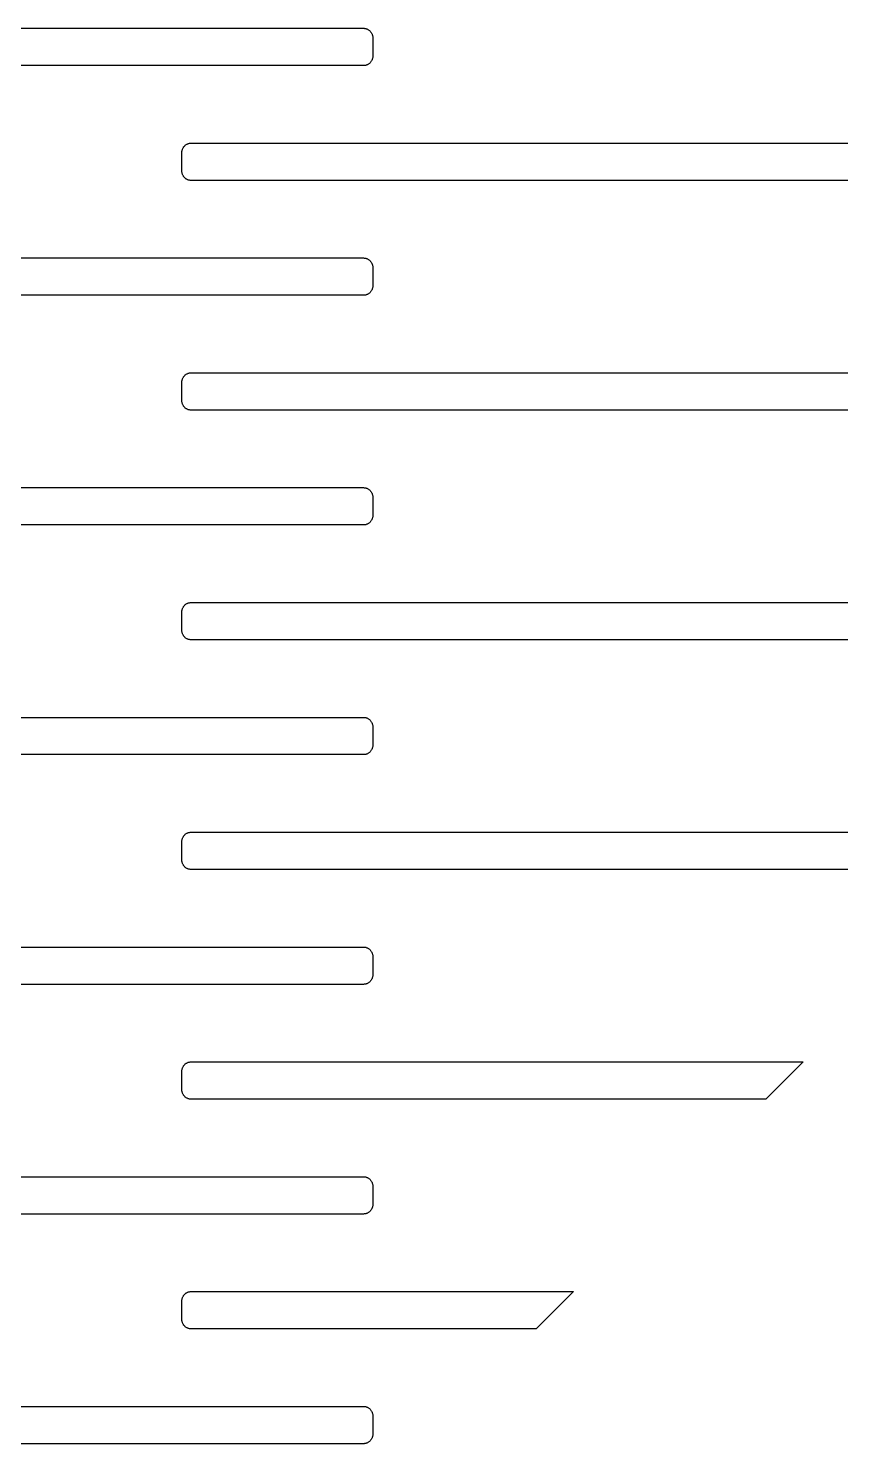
# Model space of a CAD drawing. Header units: metres. Extents: x -218 to 218, y -218 to 218.
# Drawn here: x -74.67 to -46.37, y -55.32 to -6.02 of the extents above; entities that cross this region are included whole.
import ezdxf

# ---------------------------------------------------------------- set-up
doc = ezdxf.new("R2010")
doc.units = ezdxf.units.M

msp = doc.modelspace()

# ---------------------------------------------------------------- linework, layer by layer
for p, q in [((-93.9972, -6.0222), (-62.9972, -6.0222)), ((-62.9972, -6.0222), (-62.9768, -6.02284)), ((-62.9768, -6.02284), (-62.9565, -6.02477)), ((-62.9565, -6.02477), (-62.9363, -6.02795)), ((-62.9363, -6.02795), (-62.9164, -6.03241)), ((-62.9164, -6.03241), (-62.8968, -6.0381)), ((-62.8968, -6.0381), (-62.8775, -6.04501)), ((-62.8775, -6.04501), (-62.8588, -6.05313)), ((-62.8588, -6.05313), (-62.8406, -6.06239)), ((-62.8406, -6.06239), (-62.8231, -6.07278)), ((-62.8231, -6.07278), (-62.8062, -6.08426)), ((-62.8062, -6.08426), (-62.79, -6.09677)), ((-62.79, -6.09677), (-62.7747, -6.11028)), ((-62.7747, -6.11028), (-62.7603, -6.12471)), ((-62.7603, -6.12471), (-62.7468, -6.14003)), ((-62.7468, -6.14003), (-62.7343, -6.15616)), ((-62.7343, -6.15616), (-62.7228, -6.17305)), ((-62.7228, -6.17305), (-62.7124, -6.19063)), ((-62.7124, -6.19063), (-62.7031, -6.20882)), ((-62.7031, -6.20882), (-62.695, -6.22755)), ((-62.695, -6.22755), (-62.6881, -6.24677)), ((-62.6881, -6.24677), (-62.6824, -6.26637)), ((-62.6824, -6.26637), (-62.6779, -6.2863)), ((-62.6779, -6.2863), (-62.6748, -6.30646)), ((-62.6748, -6.30646), (-62.6728, -6.32678)), ((-62.6728, -6.32678), (-62.6722, -6.3472)), ((-62.6722, -6.3472), (-62.6722, -6.99719)), ((-62.9972, -7.32219), (-93.9972, -7.32219)), ((-62.9768, -7.32155), (-62.9972, -7.32219)), ((-62.9565, -7.31963), (-62.9768, -7.32155)), ((-62.9363, -7.31644), (-62.9565, -7.31963)), ((-62.9164, -7.31198), (-62.9363, -7.31644)), ((-62.8968, -7.30629), (-62.9164, -7.31198)), ((-62.8775, -7.29938), (-62.8968, -7.30629)), ((-62.8588, -7.29126), (-62.8775, -7.29938)), ((-62.8406, -7.282), (-62.8588, -7.29126)), ((-62.8231, -7.27161), (-62.8406, -7.282)), ((-62.8062, -7.26012), (-62.8231, -7.27161)), ((-62.79, -7.2476), (-62.8062, -7.26012)), ((-62.7747, -7.23412), (-62.79, -7.2476)), ((-62.7603, -7.21967), (-62.7747, -7.23412)), ((-62.7468, -7.20436), (-62.7603, -7.21967)), ((-62.7343, -7.18822), (-62.7468, -7.20436)), ((-62.7228, -7.17134), (-62.7343, -7.18822)), ((-62.7124, -7.15376), (-62.7228, -7.17134)), ((-62.7031, -7.13557), (-62.7124, -7.15376)), ((-62.695, -7.11684), (-62.7031, -7.13557)), ((-62.6881, -7.09763), (-62.695, -7.11684)), ((-62.6824, -7.07802), (-62.6881, -7.09763)), ((-62.6779, -7.05809), (-62.6824, -7.07802)), ((-62.6748, -7.03793), (-62.6779, -7.05809)), ((-62.6728, -7.01759), (-62.6748, -7.03793)), ((-62.6722, -6.99719), (-62.6728, -7.01759)), ((-69.3222, -10.3472), (-69.3215, -10.3268)), ((-69.3222, -10.9972), (-69.3222, -10.3472)), ((-69.3215, -10.3268), (-69.3196, -10.3065)), ((-69.3196, -10.3065), (-69.3164, -10.2863)), ((-69.3164, -10.2863), (-69.312, -10.2664)), ((-69.312, -10.2664), (-69.3063, -10.2468)), ((-69.3063, -10.2468), (-69.2994, -10.2276)), ((-69.2994, -10.2276), (-69.2913, -10.2088)), ((-69.2913, -10.2088), (-69.282, -10.1906)), ((-69.282, -10.1906), (-69.2716, -10.173)), ((-69.2716, -10.173), (-69.2601, -10.1562)), ((-69.2601, -10.1562), (-69.2476, -10.14)), ((-69.2476, -10.14), (-69.2341, -10.1247)), ((-69.2341, -10.1247), (-69.2197, -10.1103)), ((-69.2197, -10.1103), (-69.2044, -10.0968)), ((-69.2044, -10.0968), (-69.1882, -10.0843)), ((-69.1882, -10.0843), (-69.1713, -10.0728)), ((-69.1713, -10.0728), (-69.1538, -10.0624)), ((-69.1538, -10.0624), (-69.1356, -10.0531)), ((-69.1356, -10.0531), (-69.1168, -10.045)), ((-69.1168, -10.045), (-69.0976, -10.0381)), ((-69.0976, -10.0381), (-69.078, -10.0324)), ((-69.078, -10.0324), (-69.0581, -10.028)), ((-69.0581, -10.028), (-69.0379, -10.0248)), ((-69.0379, -10.0248), (-69.0176, -10.0228)), ((-69.0176, -10.0228), (-68.9972, -10.0222)), ((-68.9972, -10.0222), (-37.9972, -10.0222)), ((-69.3215, -11.0176), (-69.3222, -10.9972)), ((-69.3196, -11.0379), (-69.3215, -11.0176)), ((-69.3164, -11.0581), (-69.3196, -11.0379)), ((-69.312, -11.078), (-69.3164, -11.0581)), ((-69.3063, -11.0976), (-69.312, -11.078)), ((-69.2994, -11.1168), (-69.3063, -11.0976)), ((-69.2913, -11.1356), (-69.2994, -11.1168)), ((-69.282, -11.1538), (-69.2913, -11.1356)), ((-69.2716, -11.1713), (-69.282, -11.1538)), ((-69.2601, -11.1882), (-69.2716, -11.1713)), ((-69.2476, -11.2044), (-69.2601, -11.1882)), ((-69.2341, -11.2197), (-69.2476, -11.2044)), ((-69.2197, -11.2341), (-69.2341, -11.2197)), ((-69.2044, -11.2476), (-69.2197, -11.2341)), ((-69.1882, -11.2601), (-69.2044, -11.2476)), ((-69.1713, -11.2716), (-69.1882, -11.2601)), ((-69.1538, -11.282), (-69.1713, -11.2716)), ((-69.1356, -11.2913), (-69.1538, -11.282)), ((-69.1168, -11.2994), (-69.1356, -11.2913)), ((-69.0976, -11.3063), (-69.1168, -11.2994)), ((-69.078, -11.312), (-69.0976, -11.3063)), ((-69.0581, -11.3164), (-69.078, -11.312)), ((-69.0379, -11.3196), (-69.0581, -11.3164)), ((-69.0176, -11.3215), (-69.0379, -11.3196)), ((-68.9972, -11.3222), (-69.0176, -11.3215)), ((-37.9972, -11.3222), (-68.9972, -11.3222)), ((-93.9972, -14.0222), (-62.9972, -14.0222)), ((-62.9972, -14.0222), (-62.9768, -14.0228)), ((-62.9768, -14.0228), (-62.9565, -14.0248)), ((-62.9565, -14.0248), (-62.9363, -14.028)), ((-62.9363, -14.028), (-62.9164, -14.0324)), ((-62.9164, -14.0324), (-62.8968, -14.0381)), ((-62.8968, -14.0381), (-62.8775, -14.045)), ((-62.8775, -14.045), (-62.8588, -14.0531)), ((-62.8588, -14.0531), (-62.8406, -14.0624)), ((-62.8406, -14.0624), (-62.8231, -14.0728)), ((-62.8231, -14.0728), (-62.8062, -14.0843)), ((-62.8062, -14.0843), (-62.79, -14.0968)), ((-62.79, -14.0968), (-62.7747, -14.1103)), ((-62.7747, -14.1103), (-62.7603, -14.1247)), ((-62.7603, -14.1247), (-62.7468, -14.14)), ((-62.7468, -14.14), (-62.7343, -14.1562)), ((-62.7343, -14.1562), (-62.7228, -14.173)), ((-62.7228, -14.173), (-62.7124, -14.1906)), ((-62.7124, -14.1906), (-62.7031, -14.2088)), ((-62.7031, -14.2088), (-62.695, -14.2276)), ((-62.695, -14.2276), (-62.6881, -14.2468)), ((-62.6881, -14.2468), (-62.6824, -14.2664)), ((-62.6824, -14.2664), (-62.6779, -14.2863)), ((-62.6779, -14.2863), (-62.6748, -14.3065)), ((-62.6748, -14.3065), (-62.6728, -14.3268)), ((-62.6728, -14.3268), (-62.6722, -14.3472)), ((-62.6722, -14.3472), (-62.6722, -14.9972)), ((-62.8406, -15.282), (-62.8588, -15.2913)), ((-62.8231, -15.2716), (-62.8406, -15.282)), ((-62.8062, -15.2601), (-62.8231, -15.2716)), ((-62.79, -15.2476), (-62.8062, -15.2601)), ((-62.7747, -15.2341), (-62.79, -15.2476)), ((-62.7603, -15.2197), (-62.7747, -15.2341)), ((-62.7468, -15.2044), (-62.7603, -15.2197)), ((-62.7343, -15.1882), (-62.7468, -15.2044)), ((-62.7228, -15.1713), (-62.7343, -15.1882)), ((-62.7124, -15.1538), (-62.7228, -15.1713)), ((-62.7031, -15.1356), (-62.7124, -15.1538)), ((-62.695, -15.1168), (-62.7031, -15.1356)), ((-62.6881, -15.0976), (-62.695, -15.1168)), ((-62.6824, -15.078), (-62.6881, -15.0976)), ((-62.6779, -15.0581), (-62.6824, -15.078)), ((-62.6748, -15.0379), (-62.6779, -15.0581)), ((-62.6728, -15.0176), (-62.6748, -15.0379)), ((-62.6722, -14.9972), (-62.6728, -15.0176)), ((-62.9972, -15.3222), (-93.9972, -15.3222)), ((-62.9768, -15.3215), (-62.9972, -15.3222)), ((-62.9565, -15.3196), (-62.9768, -15.3215)), ((-62.9363, -15.3164), (-62.9565, -15.3196)), ((-62.9164, -15.312), (-62.9363, -15.3164)), ((-62.8968, -15.3063), (-62.9164, -15.312)), ((-62.8775, -15.2994), (-62.8968, -15.3063)), ((-62.8588, -15.2913), (-62.8775, -15.2994)), ((-69.3063, -18.2468), (-69.2994, -18.2276)), ((-69.2994, -18.2276), (-69.2913, -18.2088)), ((-69.2913, -18.2088), (-69.282, -18.1906)), ((-69.282, -18.1906), (-69.2716, -18.173)), ((-69.2716, -18.173), (-69.2601, -18.1562)), ((-69.2601, -18.1562), (-69.2476, -18.14)), ((-69.2476, -18.14), (-69.2341, -18.1247)), ((-69.2341, -18.1247), (-69.2197, -18.1103)), ((-69.2197, -18.1103), (-69.2044, -18.0968)), ((-69.2044, -18.0968), (-69.1882, -18.0843)), ((-69.1882, -18.0843), (-69.1713, -18.0728)), ((-69.1713, -18.0728), (-69.1538, -18.0624)), ((-69.1538, -18.0624), (-69.1356, -18.0531)), ((-69.1356, -18.0531), (-69.1168, -18.045)), ((-69.1168, -18.045), (-69.0976, -18.0381)), ((-69.0976, -18.0381), (-69.078, -18.0324)), ((-69.078, -18.0324), (-69.0581, -18.028)), ((-69.0581, -18.028), (-69.0379, -18.0248)), ((-69.0379, -18.0248), (-69.0176, -18.0228)), ((-69.0176, -18.0228), (-68.9972, -18.0222)), ((-68.9972, -18.0222), (-37.9972, -18.0222)), ((-69.3222, -18.3472), (-69.3215, -18.3268)), ((-69.3222, -18.9972), (-69.3222, -18.3472)), ((-69.3215, -18.3268), (-69.3196, -18.3065)), ((-69.3196, -18.3065), (-69.3164, -18.2863)), ((-69.3164, -18.2863), (-69.312, -18.2664)), ((-69.312, -18.2664), (-69.3063, -18.2468)), ((-69.3215, -19.0176), (-69.3222, -18.9972)), ((-69.3196, -19.0379), (-69.3215, -19.0176)), ((-69.3164, -19.0581), (-69.3196, -19.0379)), ((-69.312, -19.078), (-69.3164, -19.0581)), ((-69.3063, -19.0976), (-69.312, -19.078)), ((-69.2994, -19.1168), (-69.3063, -19.0976)), ((-69.2913, -19.1356), (-69.2994, -19.1168)), ((-69.282, -19.1538), (-69.2913, -19.1356)), ((-69.2716, -19.1713), (-69.282, -19.1538)), ((-69.2601, -19.1882), (-69.2716, -19.1713)), ((-69.2476, -19.2044), (-69.2601, -19.1882)), ((-69.2341, -19.2197), (-69.2476, -19.2044)), ((-69.2197, -19.2341), (-69.2341, -19.2197)), ((-69.2044, -19.2476), (-69.2197, -19.2341)), ((-69.1882, -19.2601), (-69.2044, -19.2476)), ((-69.1713, -19.2716), (-69.1882, -19.2601)), ((-69.1538, -19.282), (-69.1713, -19.2716)), ((-69.1356, -19.2913), (-69.1538, -19.282)), ((-69.1168, -19.2994), (-69.1356, -19.2913)), ((-69.0976, -19.3063), (-69.1168, -19.2994)), ((-69.078, -19.312), (-69.0976, -19.3063)), ((-69.0581, -19.3164), (-69.078, -19.312)), ((-69.0379, -19.3196), (-69.0581, -19.3164)), ((-69.0176, -19.3215), (-69.0379, -19.3196)), ((-68.9972, -19.3222), (-69.0176, -19.3215)), ((-37.9972, -19.3222), (-68.9972, -19.3222)), ((-93.9972, -22.0222), (-62.9972, -22.0222)), ((-62.9972, -22.0222), (-62.9768, -22.0228)), ((-62.9768, -22.0228), (-62.9565, -22.0248)), ((-62.9565, -22.0248), (-62.9363, -22.028)), ((-62.9363, -22.028), (-62.9164, -22.0324)), ((-62.9164, -22.0324), (-62.8968, -22.0381)), ((-62.8968, -22.0381), (-62.8775, -22.045)), ((-62.8775, -22.045), (-62.8588, -22.0531)), ((-62.8588, -22.0531), (-62.8406, -22.0624)), ((-62.8406, -22.0624), (-62.8231, -22.0728)), ((-62.8231, -22.0728), (-62.8062, -22.0843)), ((-62.8062, -22.0843), (-62.79, -22.0968)), ((-62.79, -22.0968), (-62.7747, -22.1103)), ((-62.7747, -22.1103), (-62.7603, -22.1247)), ((-62.7603, -22.1247), (-62.7468, -22.14)), ((-62.7468, -22.14), (-62.7343, -22.1562)), ((-62.7343, -22.1562), (-62.7228, -22.173)), ((-62.7228, -22.173), (-62.7124, -22.1906)), ((-62.7124, -22.1906), (-62.7031, -22.2088)), ((-62.7031, -22.2088), (-62.695, -22.2276)), ((-62.695, -22.2276), (-62.6881, -22.2468)), ((-62.6881, -22.2468), (-62.6824, -22.2664)), ((-62.6824, -22.2664), (-62.6779, -22.2863)), ((-62.6779, -22.2863), (-62.6748, -22.3065)), ((-62.6748, -22.3065), (-62.6728, -22.3268)), ((-62.6728, -22.3268), (-62.6722, -22.3472)), ((-62.6722, -22.3472), (-62.6722, -22.9972)), ((-62.7124, -23.1538), (-62.7228, -23.1713)), ((-62.7031, -23.1356), (-62.7124, -23.1538)), ((-62.695, -23.1168), (-62.7031, -23.1356)), ((-62.6881, -23.0976), (-62.695, -23.1168)), ((-62.6824, -23.078), (-62.6881, -23.0976)), ((-62.6779, -23.0581), (-62.6824, -23.078)), ((-62.6748, -23.0379), (-62.6779, -23.0581)), ((-62.6728, -23.0176), (-62.6748, -23.0379)), ((-62.6722, -22.9972), (-62.6728, -23.0176)), ((-62.9972, -23.3222), (-93.9972, -23.3222)), ((-62.9768, -23.3215), (-62.9972, -23.3222)), ((-62.9565, -23.3196), (-62.9768, -23.3215)), ((-62.9363, -23.3164), (-62.9565, -23.3196)), ((-62.9164, -23.312), (-62.9363, -23.3164)), ((-62.8968, -23.3063), (-62.9164, -23.312)), ((-62.8775, -23.2994), (-62.8968, -23.3063)), ((-62.8588, -23.2913), (-62.8775, -23.2994)), ((-62.8406, -23.282), (-62.8588, -23.2913)), ((-62.8231, -23.2716), (-62.8406, -23.282)), ((-62.8062, -23.2601), (-62.8231, -23.2716)), ((-62.79, -23.2476), (-62.8062, -23.2601)), ((-62.7747, -23.2341), (-62.79, -23.2476)), ((-62.7603, -23.2197), (-62.7747, -23.2341)), ((-62.7468, -23.2044), (-62.7603, -23.2197)), ((-62.7343, -23.1882), (-62.7468, -23.2044)), ((-62.7228, -23.1713), (-62.7343, -23.1882)), ((-69.2476, -26.14), (-69.2341, -26.1247)), ((-69.2341, -26.1247), (-69.2197, -26.1103)), ((-69.2197, -26.1103), (-69.2044, -26.0968)), ((-69.2044, -26.0968), (-69.1882, -26.0843)), ((-69.1882, -26.0843), (-69.1713, -26.0728)), ((-69.1713, -26.0728), (-69.1538, -26.0624)), ((-69.1538, -26.0624), (-69.1356, -26.0531)), ((-69.1356, -26.0531), (-69.1168, -26.045)), ((-69.1168, -26.045), (-69.0976, -26.0381)), ((-69.0976, -26.0381), (-69.078, -26.0324)), ((-69.078, -26.0324), (-69.0581, -26.028)), ((-69.0581, -26.028), (-69.0379, -26.0248)), ((-69.0379, -26.0248), (-69.0176, -26.0228)), ((-69.0176, -26.0228), (-68.9972, -26.0222)), ((-68.9972, -26.0222), (-37.9972, -26.0222)), ((-69.3222, -26.3472), (-69.3215, -26.3268)), ((-69.3222, -26.9972), (-69.3222, -26.3472)), ((-69.3215, -26.3268), (-69.3196, -26.3065)), ((-69.3196, -26.3065), (-69.3164, -26.2863)), ((-69.3164, -26.2863), (-69.312, -26.2664)), ((-69.312, -26.2664), (-69.3063, -26.2468)), ((-69.3063, -26.2468), (-69.2994, -26.2276)), ((-69.2994, -26.2276), (-69.2913, -26.2088)), ((-69.2913, -26.2088), (-69.282, -26.1906)), ((-69.282, -26.1906), (-69.2716, -26.173)), ((-69.2716, -26.173), (-69.2601, -26.1562)), ((-69.2601, -26.1562), (-69.2476, -26.14)), ((-69.3215, -27.0176), (-69.3222, -26.9972)), ((-69.3196, -27.0379), (-69.3215, -27.0176)), ((-69.3164, -27.0581), (-69.3196, -27.0379)), ((-69.312, -27.078), (-69.3164, -27.0581)), ((-69.3063, -27.0976), (-69.312, -27.078)), ((-69.2994, -27.1168), (-69.3063, -27.0976)), ((-69.2913, -27.1356), (-69.2994, -27.1168)), ((-69.282, -27.1538), (-69.2913, -27.1356)), ((-69.2716, -27.1713), (-69.282, -27.1538)), ((-69.2601, -27.1882), (-69.2716, -27.1713)), ((-69.2476, -27.2044), (-69.2601, -27.1882)), ((-69.2341, -27.2197), (-69.2476, -27.2044)), ((-69.2197, -27.2341), (-69.2341, -27.2197)), ((-69.2044, -27.2476), (-69.2197, -27.2341)), ((-69.1882, -27.2601), (-69.2044, -27.2476)), ((-69.1713, -27.2716), (-69.1882, -27.2601)), ((-69.1538, -27.282), (-69.1713, -27.2716)), ((-69.1356, -27.2913), (-69.1538, -27.282)), ((-69.1168, -27.2994), (-69.1356, -27.2913)), ((-69.0976, -27.3063), (-69.1168, -27.2994)), ((-69.078, -27.312), (-69.0976, -27.3063)), ((-69.0581, -27.3164), (-69.078, -27.312)), ((-69.0379, -27.3196), (-69.0581, -27.3164)), ((-69.0176, -27.3215), (-69.0379, -27.3196)), ((-68.9972, -27.3222), (-69.0176, -27.3215)), ((-37.9972, -27.3222), (-68.9972, -27.3222)), ((-93.9972, -30.0222), (-62.9972, -30.0222)), ((-62.9972, -30.0222), (-62.9768, -30.0228)), ((-62.9768, -30.0228), (-62.9565, -30.0248)), ((-62.9565, -30.0248), (-62.9363, -30.028)), ((-62.9363, -30.028), (-62.9164, -30.0324)), ((-62.9164, -30.0324), (-62.8968, -30.0381)), ((-62.8968, -30.0381), (-62.8775, -30.045)), ((-62.8775, -30.045), (-62.8588, -30.0531)), ((-62.8588, -30.0531), (-62.8406, -30.0624)), ((-62.8406, -30.0624), (-62.8231, -30.0728)), ((-62.8231, -30.0728), (-62.8062, -30.0843)), ((-62.8062, -30.0843), (-62.79, -30.0968)), ((-62.79, -30.0968), (-62.7747, -30.1103)), ((-62.7747, -30.1103), (-62.7603, -30.1247)), ((-62.7603, -30.1247), (-62.7468, -30.14)), ((-62.7468, -30.14), (-62.7343, -30.1562)), ((-62.7343, -30.1562), (-62.7228, -30.173)), ((-62.7228, -30.173), (-62.7124, -30.1906)), ((-62.7124, -30.1906), (-62.7031, -30.2088)), ((-62.7031, -30.2088), (-62.695, -30.2276)), ((-62.695, -30.2276), (-62.6881, -30.2468)), ((-62.6881, -30.2468), (-62.6824, -30.2664)), ((-62.6824, -30.2664), (-62.6779, -30.2863)), ((-62.6779, -30.2863), (-62.6748, -30.3065)), ((-62.6748, -30.3065), (-62.6728, -30.3268)), ((-62.6728, -30.3268), (-62.6722, -30.3472)), ((-62.6722, -30.3472), (-62.6722, -30.9972)), ((-62.6779, -31.0581), (-62.6824, -31.078)), ((-62.6748, -31.0379), (-62.6779, -31.0581)), ((-62.6728, -31.0176), (-62.6748, -31.0379)), ((-62.6722, -30.9972), (-62.6728, -31.0176)), ((-62.9972, -31.3222), (-93.9972, -31.3222)), ((-62.9768, -31.3215), (-62.9972, -31.3222)), ((-62.9565, -31.3196), (-62.9768, -31.3215)), ((-62.9363, -31.3164), (-62.9565, -31.3196)), ((-62.9164, -31.312), (-62.9363, -31.3164)), ((-62.8968, -31.3063), (-62.9164, -31.312)), ((-62.8775, -31.2994), (-62.8968, -31.3063)), ((-62.8588, -31.2913), (-62.8775, -31.2994)), ((-62.8406, -31.282), (-62.8588, -31.2913)), ((-62.8231, -31.2716), (-62.8406, -31.282)), ((-62.8062, -31.2601), (-62.8231, -31.2716)), ((-62.79, -31.2476), (-62.8062, -31.2601)), ((-62.7747, -31.2341), (-62.79, -31.2476)), ((-62.7603, -31.2197), (-62.7747, -31.2341)), ((-62.7468, -31.2044), (-62.7603, -31.2197)), ((-62.7343, -31.1882), (-62.7468, -31.2044)), ((-62.7228, -31.1713), (-62.7343, -31.1882)), ((-62.7124, -31.1538), (-62.7228, -31.1713)), ((-62.7031, -31.1356), (-62.7124, -31.1538)), ((-62.695, -31.1168), (-62.7031, -31.1356)), ((-62.6881, -31.0976), (-62.695, -31.1168)), ((-62.6824, -31.078), (-62.6881, -31.0976)), ((-69.3222, -34.3472), (-69.3215, -34.3268)), ((-69.3222, -34.9972), (-69.3222, -34.3472)), ((-69.3215, -34.3268), (-69.3196, -34.3065)), ((-69.3196, -34.3065), (-69.3164, -34.2863)), ((-69.3164, -34.2863), (-69.312, -34.2664)), ((-69.312, -34.2664), (-69.3063, -34.2468)), ((-69.3063, -34.2468), (-69.2994, -34.2276)), ((-69.2994, -34.2276), (-69.2913, -34.2088)), ((-69.2913, -34.2088), (-69.282, -34.1906)), ((-69.282, -34.1906), (-69.2716, -34.173)), ((-69.2716, -34.173), (-69.2601, -34.1562)), ((-69.2601, -34.1562), (-69.2476, -34.14)), ((-69.2476, -34.14), (-69.2341, -34.1247)), ((-69.2341, -34.1247), (-69.2197, -34.1103)), ((-69.2197, -34.1103), (-69.2044, -34.0968)), ((-69.2044, -34.0968), (-69.1882, -34.0843)), ((-69.1882, -34.0843), (-69.1713, -34.0728)), ((-69.1713, -34.0728), (-69.1538, -34.0624)), ((-69.1538, -34.0624), (-69.1356, -34.0531)), ((-69.1356, -34.0531), (-69.1168, -34.045)), ((-69.1168, -34.045), (-69.0976, -34.0381)), ((-69.0976, -34.0381), (-69.078, -34.0324)), ((-69.078, -34.0324), (-69.0581, -34.028)), ((-69.0581, -34.028), (-69.0379, -34.0248)), ((-69.0379, -34.0248), (-69.0176, -34.0228)), ((-69.0176, -34.0228), (-68.9972, -34.0222)), ((-68.9972, -34.0222), (-39.679, -34.0222)), ((-69.3215, -35.0176), (-69.3222, -34.9972)), ((-69.3196, -35.0379), (-69.3215, -35.0176)), ((-69.3164, -35.0581), (-69.3196, -35.0379)), ((-69.312, -35.078), (-69.3164, -35.0581)), ((-69.3063, -35.0976), (-69.312, -35.078)), ((-69.2994, -35.1168), (-69.3063, -35.0976)), ((-69.2913, -35.1356), (-69.2994, -35.1168)), ((-69.282, -35.1538), (-69.2913, -35.1356)), ((-69.2716, -35.1713), (-69.282, -35.1538)), ((-69.2601, -35.1882), (-69.2716, -35.1713)), ((-69.2476, -35.2044), (-69.2601, -35.1882)), ((-69.2341, -35.2197), (-69.2476, -35.2044)), ((-69.2197, -35.2341), (-69.2341, -35.2197)), ((-69.2044, -35.2476), (-69.2197, -35.2341)), ((-69.1882, -35.2601), (-69.2044, -35.2476)), ((-69.1713, -35.2716), (-69.1882, -35.2601)), ((-69.1538, -35.282), (-69.1713, -35.2716)), ((-69.1356, -35.2913), (-69.1538, -35.282)), ((-69.1168, -35.2994), (-69.1356, -35.2913)), ((-69.0976, -35.3063), (-69.1168, -35.2994)), ((-69.078, -35.312), (-69.0976, -35.3063)), ((-69.0581, -35.3164), (-69.078, -35.312)), ((-69.0379, -35.3196), (-69.0581, -35.3164)), ((-69.0176, -35.3215), (-69.0379, -35.3196)), ((-68.9972, -35.3222), (-69.0176, -35.3215)), ((-40.979, -35.3222), (-68.9972, -35.3222)), ((-93.9972, -38.0222), (-62.9972, -38.0222)), ((-62.9972, -38.0222), (-62.9768, -38.0228)), ((-62.9768, -38.0228), (-62.9565, -38.0248)), ((-62.9565, -38.0248), (-62.9363, -38.028)), ((-62.9363, -38.028), (-62.9164, -38.0324)), ((-62.9164, -38.0324), (-62.8968, -38.0381)), ((-62.8968, -38.0381), (-62.8775, -38.045)), ((-62.8775, -38.045), (-62.8588, -38.0531)), ((-62.8588, -38.0531), (-62.8406, -38.0624)), ((-62.8406, -38.0624), (-62.8231, -38.0728)), ((-62.8231, -38.0728), (-62.8062, -38.0843)), ((-62.8062, -38.0843), (-62.79, -38.0968)), ((-62.79, -38.0968), (-62.7747, -38.1103)), ((-62.7747, -38.1103), (-62.7603, -38.1247)), ((-62.7603, -38.1247), (-62.7468, -38.14)), ((-62.7468, -38.14), (-62.7343, -38.1562)), ((-62.7343, -38.1562), (-62.7228, -38.173)), ((-62.7228, -38.173), (-62.7124, -38.1906)), ((-62.7124, -38.1906), (-62.7031, -38.2088)), ((-62.7031, -38.2088), (-62.695, -38.2276)), ((-62.695, -38.2276), (-62.6881, -38.2468)), ((-62.6881, -38.2468), (-62.6824, -38.2664)), ((-62.6824, -38.2664), (-62.6779, -38.2863)), ((-62.6779, -38.2863), (-62.6748, -38.3065)), ((-62.6748, -38.3065), (-62.6728, -38.3268)), ((-62.6728, -38.3268), (-62.6722, -38.3472)), ((-62.6722, -38.3472), (-62.6722, -38.9972)), ((-62.9972, -39.3222), (-93.9972, -39.3222)), ((-62.9768, -39.3215), (-62.9972, -39.3222)), ((-62.9565, -39.3196), (-62.9768, -39.3215)), ((-62.9363, -39.3164), (-62.9565, -39.3196)), ((-62.9164, -39.312), (-62.9363, -39.3164)), ((-62.8968, -39.3063), (-62.9164, -39.312)), ((-62.8775, -39.2994), (-62.8968, -39.3063)), ((-62.8588, -39.2913), (-62.8775, -39.2994)), ((-62.8406, -39.282), (-62.8588, -39.2913)), ((-62.8231, -39.2716), (-62.8406, -39.282)), ((-62.8062, -39.2601), (-62.8231, -39.2716)), ((-62.79, -39.2476), (-62.8062, -39.2601)), ((-62.7747, -39.2341), (-62.79, -39.2476)), ((-62.7603, -39.2197), (-62.7747, -39.2341)), ((-62.7468, -39.2044), (-62.7603, -39.2197)), ((-62.7343, -39.1882), (-62.7468, -39.2044)), ((-62.7228, -39.1713), (-62.7343, -39.1882)), ((-62.7124, -39.1538), (-62.7228, -39.1713)), ((-62.7031, -39.1356), (-62.7124, -39.1538)), ((-62.695, -39.1168), (-62.7031, -39.1356)), ((-62.6881, -39.0976), (-62.695, -39.1168)), ((-62.6824, -39.078), (-62.6881, -39.0976)), ((-62.6779, -39.0581), (-62.6824, -39.078)), ((-62.6748, -39.0379), (-62.6779, -39.0581)), ((-62.6728, -39.0176), (-62.6748, -39.0379)), ((-62.6722, -38.9972), (-62.6728, -39.0176)), ((-69.3222, -42.3472), (-69.3215, -42.3268)), ((-69.3222, -42.9972), (-69.3222, -42.3472)), ((-69.3215, -42.3268), (-69.3196, -42.3065)), ((-69.3196, -42.3065), (-69.3164, -42.2863)), ((-69.3164, -42.2863), (-69.312, -42.2664)), ((-69.312, -42.2664), (-69.3063, -42.2468)), ((-69.3063, -42.2468), (-69.2994, -42.2276)), ((-69.2994, -42.2276), (-69.2913, -42.2088)), ((-69.2913, -42.2088), (-69.282, -42.1906)), ((-69.282, -42.1906), (-69.2716, -42.173)), ((-69.2716, -42.173), (-69.2601, -42.1562)), ((-69.2601, -42.1562), (-69.2476, -42.14)), ((-69.2476, -42.14), (-69.2341, -42.1247)), ((-69.2341, -42.1247), (-69.2197, -42.1103)), ((-69.2197, -42.1103), (-69.2044, -42.0968)), ((-69.2044, -42.0968), (-69.1882, -42.0843)), ((-69.1882, -42.0843), (-69.1713, -42.0728)), ((-69.1713, -42.0728), (-69.1538, -42.0624)), ((-69.1538, -42.0624), (-69.1356, -42.0531)), ((-69.1356, -42.0531), (-69.1168, -42.045)), ((-69.1168, -42.045), (-69.0976, -42.0381)), ((-69.0976, -42.0381), (-69.078, -42.0324)), ((-69.078, -42.0324), (-69.0581, -42.028)), ((-69.0581, -42.028), (-69.0379, -42.0248)), ((-69.0379, -42.0248), (-69.0176, -42.0228)), ((-69.0176, -42.0228), (-68.9972, -42.0222)), ((-68.9972, -42.0222), (-47.679, -42.0222)), ((-47.679, -42.0222), (-48.979, -43.3222)), ((-69.3215, -43.0176), (-69.3222, -42.9972)), ((-69.3196, -43.0379), (-69.3215, -43.0176)), ((-69.3164, -43.0581), (-69.3196, -43.0379)), ((-69.312, -43.078), (-69.3164, -43.0581)), ((-69.3063, -43.0976), (-69.312, -43.078)), ((-69.2994, -43.1168), (-69.3063, -43.0976)), ((-69.2913, -43.1356), (-69.2994, -43.1168)), ((-69.282, -43.1538), (-69.2913, -43.1356)), ((-69.2716, -43.1713), (-69.282, -43.1538)), ((-69.2601, -43.1882), (-69.2716, -43.1713)), ((-69.2476, -43.2044), (-69.2601, -43.1882)), ((-69.2341, -43.2197), (-69.2476, -43.2044)), ((-69.2197, -43.2341), (-69.2341, -43.2197)), ((-69.2044, -43.2476), (-69.2197, -43.2341)), ((-69.1882, -43.2601), (-69.2044, -43.2476)), ((-69.1713, -43.2716), (-69.1882, -43.2601)), ((-69.1538, -43.282), (-69.1713, -43.2716)), ((-69.1356, -43.2913), (-69.1538, -43.282)), ((-69.1168, -43.2994), (-69.1356, -43.2913)), ((-69.0976, -43.3063), (-69.1168, -43.2994)), ((-69.078, -43.312), (-69.0976, -43.3063)), ((-69.0581, -43.3164), (-69.078, -43.312)), ((-69.0379, -43.3196), (-69.0581, -43.3164)), ((-69.0176, -43.3215), (-69.0379, -43.3196)), ((-68.9972, -43.3222), (-69.0176, -43.3215)), ((-48.979, -43.3222), (-68.9972, -43.3222)), ((-93.9972, -46.0222), (-62.9972, -46.0222)), ((-62.9972, -46.0222), (-62.9768, -46.0228)), ((-62.9768, -46.0228), (-62.9565, -46.0248)), ((-62.9565, -46.0248), (-62.9363, -46.028)), ((-62.9363, -46.028), (-62.9164, -46.0324)), ((-62.9164, -46.0324), (-62.8968, -46.0381)), ((-62.8968, -46.0381), (-62.8775, -46.045)), ((-62.8775, -46.045), (-62.8588, -46.0531)), ((-62.8588, -46.0531), (-62.8406, -46.0624)), ((-62.8406, -46.0624), (-62.8231, -46.0728)), ((-62.8231, -46.0728), (-62.8062, -46.0843)), ((-62.8062, -46.0843), (-62.79, -46.0968)), ((-62.79, -46.0968), (-62.7747, -46.1103)), ((-62.7747, -46.1103), (-62.7603, -46.1247)), ((-62.7603, -46.1247), (-62.7468, -46.14)), ((-62.7468, -46.14), (-62.7343, -46.1562)), ((-62.7343, -46.1562), (-62.7228, -46.173)), ((-62.7228, -46.173), (-62.7124, -46.1906)), ((-62.7124, -46.1906), (-62.7031, -46.2088)), ((-62.7031, -46.2088), (-62.695, -46.2276)), ((-62.695, -46.2276), (-62.6881, -46.2468)), ((-62.6881, -46.2468), (-62.6824, -46.2664)), ((-62.6824, -46.2664), (-62.6779, -46.2863)), ((-62.6779, -46.2863), (-62.6748, -46.3065)), ((-62.6748, -46.3065), (-62.6728, -46.3268)), ((-62.6728, -46.3268), (-62.6722, -46.3472)), ((-62.6722, -46.3472), (-62.6722, -46.9972)), ((-62.9972, -47.3222), (-93.9972, -47.3222)), ((-62.9768, -47.3215), (-62.9972, -47.3222)), ((-62.9565, -47.3196), (-62.9768, -47.3215)), ((-62.9363, -47.3164), (-62.9565, -47.3196)), ((-62.9164, -47.312), (-62.9363, -47.3164)), ((-62.8968, -47.3063), (-62.9164, -47.312)), ((-62.8775, -47.2994), (-62.8968, -47.3063)), ((-62.8588, -47.2913), (-62.8775, -47.2994)), ((-62.8406, -47.282), (-62.8588, -47.2913)), ((-62.8231, -47.2716), (-62.8406, -47.282)), ((-62.8062, -47.2601), (-62.8231, -47.2716)), ((-62.79, -47.2476), (-62.8062, -47.2601)), ((-62.7747, -47.2341), (-62.79, -47.2476)), ((-62.7603, -47.2197), (-62.7747, -47.2341)), ((-62.7468, -47.2044), (-62.7603, -47.2197)), ((-62.7343, -47.1882), (-62.7468, -47.2044)), ((-62.7228, -47.1713), (-62.7343, -47.1882)), ((-62.7124, -47.1538), (-62.7228, -47.1713)), ((-62.7031, -47.1356), (-62.7124, -47.1538)), ((-62.695, -47.1168), (-62.7031, -47.1356)), ((-62.6881, -47.0976), (-62.695, -47.1168)), ((-62.6824, -47.078), (-62.6881, -47.0976)), ((-62.6779, -47.0581), (-62.6824, -47.078)), ((-62.6748, -47.0379), (-62.6779, -47.0581)), ((-62.6728, -47.0176), (-62.6748, -47.0379)), ((-62.6722, -46.9972), (-62.6728, -47.0176)), ((-69.3164, -50.2863), (-69.312, -50.2664)), ((-69.312, -50.2664), (-69.3063, -50.2468)), ((-69.3063, -50.2468), (-69.2994, -50.2276)), ((-69.2994, -50.2276), (-69.2913, -50.2088)), ((-69.2913, -50.2088), (-69.282, -50.1906)), ((-69.282, -50.1906), (-69.2716, -50.173)), ((-69.2716, -50.173), (-69.2601, -50.1562)), ((-69.2601, -50.1562), (-69.2476, -50.14)), ((-69.2476, -50.14), (-69.2341, -50.1247)), ((-69.2341, -50.1247), (-69.2197, -50.1103)), ((-69.2197, -50.1103), (-69.2044, -50.0968)), ((-69.2044, -50.0968), (-69.1882, -50.0843)), ((-69.1882, -50.0843), (-69.1713, -50.0728)), ((-69.1713, -50.0728), (-69.1538, -50.0624)), ((-69.1538, -50.0624), (-69.1356, -50.0531)), ((-69.1356, -50.0531), (-69.1168, -50.045)), ((-69.1168, -50.045), (-69.0976, -50.0381)), ((-69.0976, -50.0381), (-69.078, -50.0324)), ((-69.078, -50.0324), (-69.0581, -50.028)), ((-69.0581, -50.028), (-69.0379, -50.0248)), ((-69.0379, -50.0248), (-69.0176, -50.0228)), ((-69.0176, -50.0228), (-68.9972, -50.0222)), ((-68.9972, -50.0222), (-55.679, -50.0222)), ((-55.679, -50.0222), (-56.979, -51.3222)), ((-69.3222, -50.3472), (-69.3215, -50.3268)), ((-69.3222, -50.9972), (-69.3222, -50.3472)), ((-69.3215, -50.3268), (-69.3196, -50.3065)), ((-69.3196, -50.3065), (-69.3164, -50.2863)), ((-69.3215, -51.0176), (-69.3222, -50.9972)), ((-69.3196, -51.0379), (-69.3215, -51.0176)), ((-69.3164, -51.0581), (-69.3196, -51.0379)), ((-69.312, -51.078), (-69.3164, -51.0581)), ((-69.3063, -51.0976), (-69.312, -51.078)), ((-69.2994, -51.1168), (-69.3063, -51.0976)), ((-69.2913, -51.1356), (-69.2994, -51.1168)), ((-69.282, -51.1538), (-69.2913, -51.1356)), ((-69.2716, -51.1713), (-69.282, -51.1538)), ((-69.2601, -51.1882), (-69.2716, -51.1713)), ((-69.2476, -51.2044), (-69.2601, -51.1882)), ((-69.2341, -51.2197), (-69.2476, -51.2044)), ((-69.2197, -51.2341), (-69.2341, -51.2197)), ((-69.2044, -51.2476), (-69.2197, -51.2341)), ((-69.1882, -51.2601), (-69.2044, -51.2476)), ((-69.1713, -51.2716), (-69.1882, -51.2601)), ((-69.1538, -51.282), (-69.1713, -51.2716)), ((-69.1356, -51.2913), (-69.1538, -51.282)), ((-69.1168, -51.2994), (-69.1356, -51.2913)), ((-69.0976, -51.3063), (-69.1168, -51.2994)), ((-69.078, -51.312), (-69.0976, -51.3063)), ((-69.0581, -51.3164), (-69.078, -51.312)), ((-69.0379, -51.3196), (-69.0581, -51.3164)), ((-69.0176, -51.3215), (-69.0379, -51.3196)), ((-68.9972, -51.3222), (-69.0176, -51.3215)), ((-56.979, -51.3222), (-68.9972, -51.3222)), ((-93.9972, -54.0222), (-62.9972, -54.0222)), ((-62.9972, -54.0222), (-62.9768, -54.0228)), ((-62.9768, -54.0228), (-62.9565, -54.0248)), ((-62.9565, -54.0248), (-62.9363, -54.028)), ((-62.9363, -54.028), (-62.9164, -54.0324)), ((-62.9164, -54.0324), (-62.8968, -54.0381)), ((-62.8968, -54.0381), (-62.8775, -54.045)), ((-62.8775, -54.045), (-62.8588, -54.0531)), ((-62.8588, -54.0531), (-62.8406, -54.0624)), ((-62.8406, -54.0624), (-62.8231, -54.0728)), ((-62.8231, -54.0728), (-62.8062, -54.0843)), ((-62.8062, -54.0843), (-62.79, -54.0968)), ((-62.79, -54.0968), (-62.7747, -54.1103)), ((-62.7747, -54.1103), (-62.7603, -54.1247)), ((-62.7603, -54.1247), (-62.7468, -54.14)), ((-62.7468, -54.14), (-62.7343, -54.1562)), ((-62.7343, -54.1562), (-62.7228, -54.173)), ((-62.7228, -54.173), (-62.7124, -54.1906)), ((-62.7124, -54.1906), (-62.7031, -54.2088)), ((-62.7031, -54.2088), (-62.695, -54.2276)), ((-62.695, -54.2276), (-62.6881, -54.2468)), ((-62.6881, -54.2468), (-62.6824, -54.2664)), ((-62.6824, -54.2664), (-62.6779, -54.2863)), ((-62.6779, -54.2863), (-62.6748, -54.3065)), ((-62.6748, -54.3065), (-62.6728, -54.3268)), ((-62.6728, -54.3268), (-62.6722, -54.3472)), ((-62.6722, -54.3472), (-62.6722, -54.9972)), ((-62.7468, -55.2044), (-62.7603, -55.2197)), ((-62.7343, -55.1882), (-62.7468, -55.2044)), ((-62.7228, -55.1713), (-62.7343, -55.1882)), ((-62.7124, -55.1538), (-62.7228, -55.1713)), ((-62.7031, -55.1356), (-62.7124, -55.1538)), ((-62.695, -55.1168), (-62.7031, -55.1356)), ((-62.6881, -55.0976), (-62.695, -55.1168)), ((-62.6824, -55.078), (-62.6881, -55.0976)), ((-62.6779, -55.0581), (-62.6824, -55.078)), ((-62.6748, -55.0379), (-62.6779, -55.0581)), ((-62.6728, -55.0176), (-62.6748, -55.0379)), ((-62.6722, -54.9972), (-62.6728, -55.0176)), ((-62.9972, -55.3222), (-93.9972, -55.3222)), ((-62.9768, -55.3215), (-62.9972, -55.3222)), ((-62.9565, -55.3196), (-62.9768, -55.3215)), ((-62.9363, -55.3164), (-62.9565, -55.3196)), ((-62.9164, -55.312), (-62.9363, -55.3164)), ((-62.8968, -55.3063), (-62.9164, -55.312)), ((-62.8775, -55.2994), (-62.8968, -55.3063)), ((-62.8588, -55.2913), (-62.8775, -55.2994)), ((-62.8406, -55.282), (-62.8588, -55.2913)), ((-62.8231, -55.2716), (-62.8406, -55.282)), ((-62.8062, -55.2601), (-62.8231, -55.2716)), ((-62.79, -55.2476), (-62.8062, -55.2601)), ((-62.7747, -55.2341), (-62.79, -55.2476)), ((-62.7603, -55.2197), (-62.7747, -55.2341))]:
    msp.add_line(p, q)

doc.saveas('drawing.dxf')
